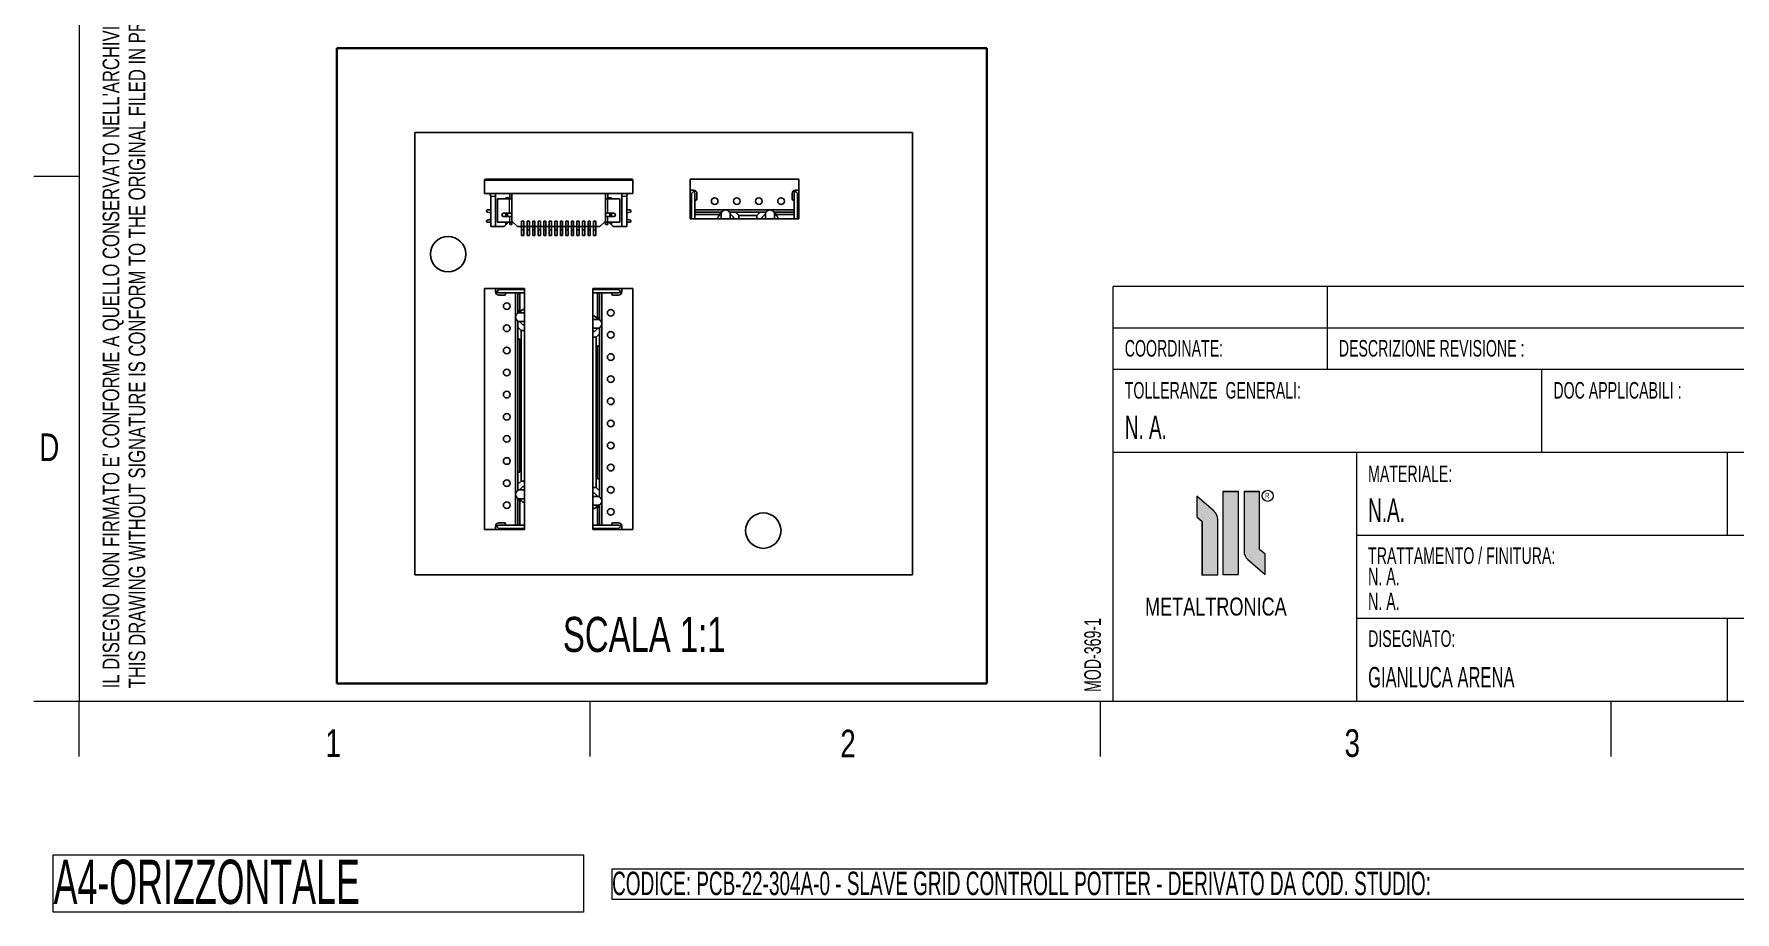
# Paper-space layout 'Sheet1' of a CAD drawing. Header units: millimetres. Extents: x 5 to 290, y -10 to 204.
# Drawn here: x 5.2 to 159, y -9.7 to 69.7 of the extents above; entities that cross this region are included whole.
import ezdxf

# ---------------------------------------------------------------- set-up
doc = ezdxf.new("R2010")
doc.units = ezdxf.units.MM
doc.layers.add('NOTE', color=7, linetype='Continuous')
doc.styles.add('SLDTEXTSTYLE1', font='TXT', dxfattribs={"width": 0.638186})
doc.styles.add('SLDTEXTSTYLE2', font='TXT', dxfattribs={"width": 0.75})
doc.styles.add('SLDTEXTSTYLE3', font='TXT', dxfattribs={"width": 0.605})
doc.styles.add('SLDTEXTSTYLE4', font='TXT', dxfattribs={"width": 0.7})

# ---------------------------------------------------------------- blocks, each defined once
blk = doc.blocks.new('SW_NOTE_0_2')
at = {"color": 0, "linetype": 'Continuous', "lineweight": 18, "insert": (-1.93, 0), "char_height": 1.5, "attachment_point": 1, "rotation": 90, "style": 'SLDTEXTSTYLE2'}
blk.add_mtext("IL DISEGNO NON FIRMATO E' CONFORME A QUELLO CONSERVATO NELL'ARCHIVIO CARTACEO CONTROLLATO DELL'UFFICIO TECNICO", dxfattribs=at)
blk = doc.blocks.new('SW_NOTE_0_3')
at = {"color": 0, "linetype": 'Continuous', "lineweight": 18, "insert": (-1.93, 0), "char_height": 1.5, "attachment_point": 1, "rotation": 90, "style": 'SLDTEXTSTYLE2'}
blk.add_mtext('THIS DRAWING WITHOUT SIGNATURE IS CONFORM TO THE ORIGINAL FILED IN PRINTED AND CHECKED ARCHIVE OF TECHNICAL DEPARTMENT', dxfattribs=at)
blk = doc.blocks.new('SW_NOTE_0_4')
at = {"color": 0, "linetype": 'Continuous', "lineweight": 18, "insert": (0, 3.22), "char_height": 2.5, "attachment_point": 1, "style": 'SLDTEXTSTYLE2'}
blk.add_mtext('1', dxfattribs=at)
blk = doc.blocks.new('SW_NOTE_0_5')
at = {"color": 0, "linetype": 'Continuous', "lineweight": 18, "insert": (0, 3.22), "char_height": 2.5, "attachment_point": 1, "style": 'SLDTEXTSTYLE2'}
blk.add_mtext('2', dxfattribs=at)
blk = doc.blocks.new('SW_NOTE_0_6')
at = {"color": 0, "linetype": 'Continuous', "lineweight": 18, "insert": (0, 3.22), "char_height": 2.5, "attachment_point": 1, "style": 'SLDTEXTSTYLE2'}
blk.add_mtext('3', dxfattribs=at)
blk = doc.blocks.new('SW_NOTE_0_11')
at = {"color": 0, "linetype": 'Continuous', "lineweight": 18, "insert": (0, 3.22), "char_height": 2.5, "attachment_point": 1, "style": 'SLDTEXTSTYLE2'}
blk.add_mtext('D', dxfattribs=at)
blk = doc.blocks.new('SW_NOTE_0_24')
at = {"color": 0, "linetype": 'Continuous', "lineweight": 18, "insert": (-1.93, 0), "char_height": 1.5, "attachment_point": 1, "rotation": 90, "style": 'SLDTEXTSTYLE1'}
blk.add_mtext('MOD-369-1', dxfattribs=at)
blk = doc.blocks.new('SW_NOTE_0_25')
at = {"color": 0, "linetype": 'Continuous', "lineweight": 18, "insert": (0, 1.93), "char_height": 1.5, "attachment_point": 1, "style": 'SLDTEXTSTYLE1'}
blk.add_mtext('MATERIALE:', dxfattribs=at)
blk = doc.blocks.new('SW_NOTE_0_26')
at = {"color": 0, "linetype": 'Continuous', "lineweight": 18, "insert": (0, 1.93), "char_height": 1.5, "attachment_point": 1, "style": 'SLDTEXTSTYLE1'}
blk.add_mtext('TOLLERANZE  GENERALI:', dxfattribs=at)
blk = doc.blocks.new('SW_NOTE_0_28')
at = {"color": 0, "linetype": 'Continuous', "lineweight": 18, "insert": (0, 1.93), "char_height": 1.5, "attachment_point": 1, "style": 'SLDTEXTSTYLE1'}
blk.add_mtext('DISEGNATO:', dxfattribs=at)
blk = doc.blocks.new('SW_NOTE_0_38')
at = {"color": 0, "linetype": 'Continuous', "lineweight": 18, "insert": (0, 1.93), "char_height": 1.5, "attachment_point": 1, "style": 'SLDTEXTSTYLE1'}
blk.add_mtext('COORDINATE:', dxfattribs=at)
blk = doc.blocks.new('SW_NOTE_0_39')
at = {"color": 0, "linetype": 'Continuous', "lineweight": 18, "insert": (0, 1.93), "char_height": 1.5, "attachment_point": 1, "style": 'SLDTEXTSTYLE1'}
blk.add_mtext('DESCRIZIONE REVISIONE :', dxfattribs=at)
blk = doc.blocks.new('SW_NOTE_0_41')
at = {"color": 0, "linetype": 'Continuous', "lineweight": 18, "insert": (0, 1.93), "char_height": 1.5, "attachment_point": 1, "style": 'SLDTEXTSTYLE1'}
blk.add_mtext('DOC APPLICABILI :', dxfattribs=at)
blk = doc.blocks.new('SW_NOTE_0_44')
at = {"color": 0, "linetype": 'Continuous', "lineweight": 18, "insert": (0, 1.93), "char_height": 1.5, "attachment_point": 1, "style": 'SLDTEXTSTYLE1'}
blk.add_mtext('TRATTAMENTO / FINITURA:', dxfattribs=at)
blk = doc.blocks.new('SW_NOTE_0_45')
at = {"color": 0, "linetype": 'Continuous', "lineweight": 18, "insert": (0, 2.1), "char_height": 1.63, "attachment_point": 1, "style": 'SLDTEXTSTYLE2'}
blk.add_mtext('METALTRONICA', dxfattribs=at)
blk = doc.blocks.new('SW_NOTE_0_46')
at = {"color": 0, "linetype": 'Continuous', "lineweight": 18, "insert": (0, 0.67), "char_height": 0.522, "attachment_point": 1, "style": 'SLDTEXTSTYLE1'}
blk.add_mtext('R', dxfattribs=at)
blk = doc.blocks.new('SE')
at = {"color": 250, "linetype": 'Continuous', "lineweight": 18, "true_color": 0x191924}
for p, q in [((9.31, 199.32), (9.31, 9.32)), ((5.23, 56.82), (9.31, 56.82)), ((226.31, 46.82), (102.81, 46.82)), ((102.81, 39.32), (102.81, 46.82)), ((122.19, 39.32), (122.19, 46.82)), ((226.31, 43.07), (102.81, 43.07)), ((102.81, 9.32), (102.81, 39.32)), ((286.31, 39.32), (102.81, 39.32)), ((141.56, 31.82), (141.56, 39.32)), ((286.31, 31.82), (102.81, 31.82)), ((124.81, 31.82), (124.81, 9.32)), ((158.31, 31.82), (158.31, 24.32)), ((112.72, 28.29), (114.12, 28.29)), ((114.63, 28.28), (116.04, 28.28)), ((110.85, 20.69), (110.85, 25.52)), ((286.31, 24.32), (124.81, 24.32)), ((286.31, 16.82), (124.81, 16.82)), ((158.31, 16.82), (158.31, 9.32)), ((5.23, 9.32), (9.31, 9.32)), ((9.31, 9.32), (286.31, 9.32)), ((9.31, 4.32), (9.31, 9.32)), ((55.51, 4.32), (55.51, 9.32)), ((101.67, 4.32), (101.67, 9.32)), ((102.81, 9.32), (286.31, 9.32)), ((102.81, 9.32), (286.31, 9.32)), ((147.83, 4.32), (147.83, 9.32))]:
    blk.add_line(p, q, dxfattribs=at)
blk.add_circle((116.77, 27.9), 0.5, dxfattribs=at)
at = {"color": 7, "linetype": 'Continuous', "lineweight": 18}
for name, p in [('SW_NOTE_0_3', (15.72, 10.49)), ('SW_NOTE_0_2', (13.37, 10.49)), ('SW_NOTE_0_38', (103.85, 40.06)), ('SW_NOTE_0_39', (123.2, 40.06)), ('SW_NOTE_0_26', (103.85, 36.26)), ('SW_NOTE_0_41', (142.6, 36.26)), ('SW_NOTE_0_11', (5.71, 30.32)), ('SW_NOTE_0_25', (125.85, 28.71)), ('SW_NOTE_0_46', (116.53, 27.49)), ('SW_NOTE_0_44', (125.85, 21.31)), ('SW_NOTE_0_45', (105.68, 16.6)), ('SW_NOTE_0_24', (102.12, 10.16)), ('SW_NOTE_0_28', (125.85, 13.81)), ('SW_NOTE_0_4', (31.58, 3.56)), ('SW_NOTE_0_5', (78.13, 3.53)), ('SW_NOTE_0_6', (123.72, 3.57))]:
    blk.add_blockref(name, p, dxfattribs=at)
blk = doc.blocks.new('SW_NOTE_0_47')
at = {"color": 0, "linetype": 'Continuous', "lineweight": 0}
for p, q in [((-0.05, 0.43), (-0.05, 5.6)), ((-0.05, 5.6), (47.9, 5.6)), ((47.9, 5.6), (47.9, 0.43)), ((47.9, 0.43), (-0.05, 0.43))]:
    blk.add_line(p, q, dxfattribs=at)
at = {"color": 0, "linetype": 'Continuous', "lineweight": 0, "insert": (0, 5.16), "char_height": 4, "attachment_point": 1, "style": 'SLDTEXTSTYLE3'}
blk.add_mtext('A4-ORIZZONTALE', dxfattribs=at)
blk = doc.blocks.new('SW_NOTE_0_48')
at = {"color": 0, "linetype": 'Continuous', "lineweight": 0}
for p, q in [((-0.01, 0.22), (-0.01, 2.98)), ((-0.01, 2.98), (122.71, 2.98)), ((122.71, 2.98), (122.71, 0.22)), ((122.71, 0.22), (-0.01, 0.22))]:
    blk.add_line(p, q, dxfattribs=at)
at = {"color": 0, "linetype": 'Continuous', "lineweight": 0, "insert": (0, 2.73), "char_height": 2.1167, "attachment_point": 1, "style": 'SLDTEXTSTYLE3'}
blk.add_mtext('CODICE: PCB-22-304A-0 - SLAVE GRID CONTROLL POTTER - DERIVATO DA COD. STUDIO:', dxfattribs=at)

psp = doc.layouts.new('Sheet1')

# ---------------------------------------------------------------- hatches: boundary and pattern name
at = {"linetype": 'Continuous', "true_color": 0x6a6a6a}
h = psp.add_hatch(color=251, dxfattribs=at)
edge = h.paths.add_edge_path(flags=0)
edge.add_line((110.36, 27.86), (110.36, 26.01))
edge.add_line((110.36, 26.01), (110.85, 25.58))
edge.add_line((110.85, 25.58), (110.85, 20.75))
edge.add_line((110.85, 20.75), (112.26, 20.75))
edge.add_line((112.26, 20.75), (112.26, 25.75))
edge.add_arc((111.26, 25.75), 1, 0, 49)
edge.add_line((111.92, 26.5), (110.36, 27.86))
psp.add_hatch(color=251, dxfattribs=at).paths.add_polyline_path([(114.12, 28.29), (112.72, 28.29), (112.72, 20.79), (114.12, 20.79)], flags=0)
h = psp.add_hatch(color=251, dxfattribs=at)
edge = h.paths.add_edge_path(flags=0)
edge.add_line((116.04, 28.28), (114.63, 28.28))
edge.add_line((114.63, 28.28), (114.63, 22.89))
edge.add_arc((115.63, 22.89), 1, 180, 229)
edge.add_line((114.97, 22.13), (116.53, 20.77))
edge.add_line((116.53, 20.77), (116.53, 22.63))
edge.add_line((116.53, 22.63), (116.04, 23.06))
edge.add_line((116.04, 23.06), (116.04, 28.28))

# ---------------------------------------------------------------- linework, layer by layer
at = {"color": 7, "linetype": 'Continuous', "lineweight": 35}
for p, q in [((32.62, 68.37), (91.38, 68.37)), ((32.62, 68.37), (32.62, 10.94)), ((91.38, 68.37), (91.38, 10.94)), ((32.62, 10.94), (91.38, 10.94))]:
    psp.add_line(p, q, dxfattribs=at)
at = {"color": 7, "linetype": 'Continuous', "lineweight": 25}
for p, q in [((84.67, 60.75), (39.67, 60.75)), ((39.67, 60.75), (39.67, 20.75)), ((84.67, 20.75), (84.67, 60.75)), ((45.97, 55.25), (45.97, 56.45)), ((59.27, 56.55), (46.07, 56.55)), ((59.37, 55.25), (59.37, 56.45)), ((74.37, 56.55), (64.57, 56.55)), ((64.57, 56.55), (64.57, 55.55)), ((64.57, 55.25), (64.57, 55.55)), ((64.57, 55.55), (64.67, 55.55)), ((64.87, 55.55), (64.67, 55.55)), ((64.89, 55.46), (64.67, 55.25)), ((74.27, 55.25), (74.06, 55.46)), ((74.27, 55.55), (74.07, 55.55)), ((74.27, 55.55), (74.37, 55.55)), ((74.37, 55.55), (74.37, 56.55)), ((74.37, 55.25), (74.37, 55.55)), ((59.37, 55.25), (45.97, 55.25)), ((46.52, 52.25), (46.52, 55)), ((46.97, 52.25), (46.97, 55.25)), ((47.14, 54.75), (47.14, 52.65)), ((48.23, 54.75), (47.14, 54.75)), ((47.89, 54.75), (47.89, 54.85)), ((48.24, 54.85), (47.89, 54.85)), ((48.04, 54.75), (48.04, 54.85)), ((48.23, 54.75), (48.44, 54.75)), ((48.24, 55.25), (48.24, 54.85)), ((48.44, 55.25), (48.44, 52.75)), ((48.44, 55.25), (56.9, 55.25)), ((56.9, 55.25), (56.9, 52.75)), ((56.9, 54.75), (57.11, 54.75)), ((57.1, 54.85), (57.1, 55.25)), ((57.45, 54.85), (57.1, 54.85)), ((57.11, 54.75), (58.2, 54.75)), ((57.3, 54.75), (57.3, 54.85)), ((57.45, 54.75), (57.45, 54.85)), ((58.2, 54.75), (58.2, 52.65)), ((58.37, 55.25), (58.37, 52.25)), ((58.82, 55), (58.82, 52.25)), ((64.57, 52.95), (64.57, 55.25)), ((64.57, 55.25), (64.67, 55.25)), ((64.67, 55.25), (64.67, 52.95)), ((64.97, 52.95), (64.97, 55.25)), ((64.97, 54.65), (65.07, 54.65)), ((65.17, 55.25), (65.17, 54.75)), ((73.77, 54.75), (73.77, 55.25)), ((73.87, 54.65), (73.97, 54.65)), ((73.97, 55.25), (73.97, 52.95)), ((74.27, 55.25), (74.37, 55.25)), ((74.27, 52.95), (74.27, 55.25)), ((74.37, 52.95), (74.37, 55.25)), ((46.52, 53.49), (46.22, 53.55)), ((46.22, 52.84), (46.52, 52.91)), ((46.24, 53.75), (46.52, 53.75)), ((46.24, 52.65), (46.52, 52.65)), ((47.14, 52.65), (48.23, 52.65)), ((47.69, 53.45), (48.23, 53.45)), ((48.23, 53.15), (47.69, 53.15)), ((47.74, 52.25), (47.89, 52.4)), ((47.89, 53.15), (47.89, 53.45)), ((47.89, 52.4), (47.89, 52.65)), ((48.04, 52.55), (47.89, 52.4)), ((48.04, 53.15), (48.04, 53.45)), ((48.04, 52.55), (48.04, 52.65)), ((48.23, 53.45), (48.44, 53.45)), ((48.44, 53.15), (48.23, 53.15)), ((48.23, 52.65), (48.44, 52.65)), ((48.24, 52.65), (48.24, 52.45)), ((48.44, 52.45), (48.24, 52.45)), ((48.44, 52.75), (48.44, 52.65)), ((48.44, 52.75), (48.94, 52.25)), ((48.44, 52.65), (48.44, 52.45)), ((49.32, 52.75), (49.32, 52.25)), ((49.32, 52.75), (49.52, 52.75)), ((49.52, 52.75), (49.52, 52.25)), ((49.82, 52.75), (50.02, 52.75)), ((49.82, 52.75), (49.82, 52.25)), ((50.02, 52.75), (50.02, 52.25)), ((50.32, 52.75), (50.52, 52.75)), ((50.32, 52.75), (50.32, 52.25)), ((50.52, 52.75), (50.52, 52.25)), ((50.82, 52.75), (50.82, 52.25)), ((50.82, 52.75), (51.02, 52.75)), ((51.02, 52.75), (51.02, 52.25)), ((51.32, 52.75), (51.52, 52.75)), ((51.32, 52.75), (51.32, 52.25)), ((51.52, 52.75), (51.52, 52.25)), ((51.82, 52.75), (51.82, 52.25)), ((51.82, 52.75), (52.02, 52.75)), ((52.02, 52.75), (52.02, 52.25)), ((52.32, 52.75), (52.32, 52.25)), ((52.32, 52.75), (52.52, 52.75)), ((52.52, 52.75), (52.52, 52.25)), ((52.82, 52.75), (53.02, 52.75)), ((52.82, 52.75), (52.82, 52.25)), ((53.02, 52.75), (53.02, 52.25)), ((53.32, 52.75), (53.52, 52.75)), ((53.32, 52.75), (53.32, 52.25)), ((53.52, 52.75), (53.52, 52.25)), ((53.82, 52.75), (53.82, 52.25)), ((53.82, 52.75), (54.02, 52.75)), ((54.02, 52.75), (54.02, 52.25)), ((54.32, 52.75), (54.32, 52.25)), ((54.32, 52.75), (54.52, 52.75)), ((54.52, 52.75), (54.52, 52.25)), ((54.82, 52.75), (55.02, 52.75)), ((54.82, 52.75), (54.82, 52.25)), ((55.02, 52.75), (55.02, 52.25)), ((55.32, 52.75), (55.32, 52.25)), ((55.32, 52.75), (55.52, 52.75)), ((55.52, 52.75), (55.52, 52.25)), ((55.82, 52.75), (55.82, 52.25)), ((55.82, 52.75), (56.02, 52.75)), ((56.02, 52.75), (56.02, 52.25)), ((56.9, 52.75), (56.4, 52.25)), ((56.9, 53.45), (57.11, 53.45)), ((57.11, 53.15), (56.9, 53.15)), ((56.9, 52.75), (56.9, 52.65)), ((56.9, 52.65), (57.11, 52.65)), ((56.9, 52.65), (56.9, 52.45)), ((57.1, 52.45), (56.9, 52.45)), ((57.1, 52.65), (57.1, 52.45)), ((57.65, 53.45), (57.11, 53.45)), ((57.65, 53.15), (57.11, 53.15)), ((57.11, 52.65), (58.2, 52.65)), ((57.3, 53.15), (57.3, 53.45)), ((57.3, 52.55), (57.3, 52.65)), ((57.3, 52.55), (57.45, 52.4)), ((57.45, 53.15), (57.45, 53.45)), ((57.45, 52.4), (57.45, 52.65)), ((57.6, 52.25), (57.45, 52.4)), ((59.1, 53.75), (58.82, 53.75)), ((58.82, 53.49), (59.12, 53.55)), ((59.12, 52.84), (58.82, 52.91)), ((58.82, 52.65), (59.1, 52.65)), ((64.57, 52.95), (64.67, 52.95)), ((64.67, 52.95), (64.97, 52.95)), ((67.76, 53.75), (64.97, 53.75)), ((67.36, 53.55), (64.97, 53.55)), ((64.97, 53.35), (67.16, 53.35)), ((67.06, 52.95), (64.97, 52.95)), ((67.06, 53.1), (67.16, 53.2)), ((67.06, 53.1), (67.06, 52.95)), ((67.36, 52.95), (67.06, 52.95)), ((67.36, 53.55), (67.16, 53.35)), ((67.16, 53.2), (67.36, 53.4)), ((67.16, 53.35), (67.16, 53.2)), ((67.36, 53.4), (67.36, 53.55)), ((67.36, 53.55), (67.42, 53.55)), ((67.36, 52.95), (67.36, 53.4)), ((68.16, 52.95), (67.36, 52.95)), ((67.76, 53.75), (71.78, 53.75)), ((68.16, 53.55), (68.11, 53.55)), ((68.16, 53.55), (68.16, 53.4)), ((68.66, 53.55), (68.16, 53.55)), ((68.46, 53.1), (68.16, 53.4)), ((68.16, 53.4), (68.16, 52.95)), ((68.46, 52.95), (68.16, 52.95)), ((68.46, 53.1), (68.46, 52.95)), ((68.96, 52.95), (68.46, 52.95)), ((68.66, 53.55), (68.96, 53.25)), ((70.88, 53.55), (68.66, 53.55)), ((68.96, 53.25), (70.58, 53.25)), ((68.96, 53.25), (68.96, 52.95)), ((70.58, 52.95), (68.96, 52.95)), ((70.58, 53.25), (70.88, 53.55)), ((70.58, 52.95), (70.58, 53.25)), ((71.08, 52.95), (70.58, 52.95)), ((71.38, 53.55), (70.88, 53.55)), ((71.08, 53.1), (71.38, 53.4)), ((71.08, 53.1), (71.08, 52.95)), ((71.38, 52.95), (71.08, 52.95)), ((71.38, 53.4), (71.38, 53.55)), ((71.44, 53.55), (71.38, 53.55)), ((71.38, 52.95), (71.38, 53.4)), ((72.18, 52.95), (71.38, 52.95)), ((73.97, 53.75), (71.78, 53.75)), ((72.18, 53.55), (72.13, 53.55)), ((72.18, 53.55), (72.38, 53.35)), ((72.18, 53.55), (72.18, 53.4)), ((73.97, 53.55), (72.18, 53.55)), ((72.18, 53.4), (72.38, 53.2)), ((72.18, 53.4), (72.18, 52.95)), ((72.48, 52.95), (72.18, 52.95)), ((72.38, 53.2), (72.38, 53.35)), ((72.38, 53.35), (73.97, 53.35)), ((72.48, 53.1), (72.38, 53.2)), ((72.48, 53.1), (72.48, 52.95)), ((73.97, 52.95), (72.48, 52.95)), ((73.97, 52.95), (74.27, 52.95)), ((74.27, 52.95), (74.37, 52.95)), ((46.97, 52.25), (46.52, 52.25)), ((47.74, 52.25), (46.97, 52.25)), ((49.32, 52.25), (48.94, 52.25)), ((49.32, 52.25), (49.52, 52.25)), ((49.32, 52.25), (49.32, 51.95)), ((49.32, 51.95), (49.52, 51.95)), ((49.32, 51.95), (49.32, 51.45)), ((49.32, 51.45), (49.52, 51.45)), ((49.52, 52.25), (49.52, 51.95)), ((49.52, 52.25), (49.82, 52.25)), ((49.52, 51.95), (49.52, 51.45)), ((49.82, 52.25), (50.02, 52.25)), ((49.82, 52.25), (49.82, 51.95)), ((49.82, 51.95), (50.02, 51.95)), ((49.82, 51.95), (49.82, 51.45)), ((49.82, 51.45), (50.02, 51.45)), ((50.02, 52.25), (50.02, 51.95)), ((50.02, 52.25), (50.32, 52.25)), ((50.02, 51.95), (50.02, 51.45)), ((50.32, 52.25), (50.52, 52.25)), ((50.32, 52.25), (50.32, 51.95)), ((50.32, 51.95), (50.52, 51.95)), ((50.32, 51.95), (50.32, 51.45)), ((50.32, 51.45), (50.52, 51.45)), ((50.52, 52.25), (50.52, 51.95)), ((50.52, 52.25), (50.82, 52.25)), ((50.52, 51.95), (50.52, 51.45)), ((50.82, 52.25), (51.02, 52.25)), ((50.82, 52.25), (50.82, 51.95)), ((50.82, 51.95), (51.02, 51.95)), ((50.82, 51.95), (50.82, 51.45)), ((50.82, 51.45), (51.02, 51.45)), ((51.02, 52.25), (51.02, 51.95)), ((51.02, 52.25), (51.32, 52.25)), ((51.02, 51.95), (51.02, 51.45)), ((51.32, 52.25), (51.52, 52.25)), ((51.32, 52.25), (51.32, 51.95)), ((51.32, 51.95), (51.52, 51.95)), ((51.32, 51.95), (51.32, 51.45)), ((51.32, 51.45), (51.52, 51.45)), ((51.52, 52.25), (51.52, 51.95)), ((51.52, 52.25), (51.82, 52.25)), ((51.52, 51.95), (51.52, 51.45)), ((51.82, 52.25), (52.02, 52.25)), ((51.82, 52.25), (51.82, 51.95)), ((51.82, 51.95), (52.02, 51.95)), ((51.82, 51.95), (51.82, 51.45)), ((51.82, 51.45), (52.02, 51.45)), ((52.02, 52.25), (52.02, 51.95)), ((52.02, 52.25), (52.32, 52.25)), ((52.02, 51.95), (52.02, 51.45)), ((52.32, 52.25), (52.52, 52.25)), ((52.32, 52.25), (52.32, 51.95)), ((52.32, 51.95), (52.52, 51.95)), ((52.32, 51.95), (52.32, 51.45)), ((52.32, 51.45), (52.52, 51.45)), ((52.52, 52.25), (52.52, 51.95)), ((52.52, 52.25), (52.82, 52.25)), ((52.52, 51.95), (52.52, 51.45)), ((52.82, 52.25), (53.02, 52.25)), ((52.82, 52.25), (52.82, 51.95)), ((52.82, 51.95), (53.02, 51.95)), ((52.82, 51.95), (52.82, 51.45)), ((52.82, 51.45), (53.02, 51.45)), ((53.02, 52.25), (53.02, 51.95)), ((53.02, 52.25), (53.32, 52.25)), ((53.02, 51.95), (53.02, 51.45)), ((53.32, 52.25), (53.52, 52.25)), ((53.32, 52.25), (53.32, 51.95)), ((53.32, 51.95), (53.52, 51.95)), ((53.32, 51.95), (53.32, 51.45)), ((53.32, 51.45), (53.52, 51.45)), ((53.52, 52.25), (53.52, 51.95)), ((53.52, 52.25), (53.82, 52.25)), ((53.52, 51.95), (53.52, 51.45)), ((53.82, 52.25), (54.02, 52.25)), ((53.82, 52.25), (53.82, 51.95)), ((53.82, 51.95), (54.02, 51.95)), ((53.82, 51.95), (53.82, 51.45)), ((53.82, 51.45), (54.02, 51.45)), ((54.02, 52.25), (54.02, 51.95)), ((54.02, 52.25), (54.32, 52.25)), ((54.02, 51.95), (54.02, 51.45)), ((54.32, 52.25), (54.52, 52.25)), ((54.32, 52.25), (54.32, 51.95)), ((54.32, 51.95), (54.52, 51.95)), ((54.32, 51.95), (54.32, 51.45)), ((54.32, 51.45), (54.52, 51.45)), ((54.52, 52.25), (54.52, 51.95)), ((54.52, 52.25), (54.82, 52.25)), ((54.52, 51.95), (54.52, 51.45)), ((54.82, 52.25), (55.02, 52.25)), ((54.82, 52.25), (54.82, 51.95)), ((54.82, 51.95), (55.02, 51.95)), ((54.82, 51.95), (54.82, 51.45)), ((54.82, 51.45), (55.02, 51.45)), ((55.02, 52.25), (55.02, 51.95)), ((55.02, 52.25), (55.32, 52.25)), ((55.02, 51.95), (55.02, 51.45)), ((55.32, 52.25), (55.52, 52.25)), ((55.32, 52.25), (55.32, 51.95)), ((55.32, 51.95), (55.52, 51.95)), ((55.32, 51.95), (55.32, 51.45)), ((55.32, 51.45), (55.52, 51.45)), ((55.52, 52.25), (55.52, 51.95)), ((55.52, 52.25), (55.82, 52.25)), ((55.52, 51.95), (55.52, 51.45)), ((55.82, 52.25), (56.02, 52.25)), ((55.82, 52.25), (55.82, 51.95)), ((55.82, 51.95), (56.02, 51.95)), ((55.82, 51.95), (55.82, 51.45)), ((55.82, 51.45), (56.02, 51.45)), ((56.02, 52.25), (56.02, 51.95)), ((56.02, 52.25), (56.4, 52.25)), ((56.02, 51.95), (56.02, 51.45)), ((58.37, 52.25), (57.6, 52.25)), ((58.82, 52.25), (58.37, 52.25)), ((45.97, 46.65), (45.97, 24.85)), ((46.97, 46.65), (45.97, 46.65)), ((46.97, 46.55), (46.97, 46.65)), ((47.27, 46.65), (46.97, 46.65)), ((46.97, 46.55), (46.97, 46.35)), ((47.27, 46.55), (47.06, 46.33)), ((47.27, 46.55), (47.27, 46.65)), ((49.57, 46.65), (47.27, 46.65)), ((49.57, 46.55), (47.27, 46.55)), ((47.27, 46.25), (49.57, 46.25)), ((47.87, 46.15), (47.87, 46.25)), ((48.77, 46.25), (48.77, 44.06)), ((48.97, 46.25), (48.97, 44.46)), ((49.17, 44.66), (49.17, 46.25)), ((49.57, 46.55), (49.57, 46.65)), ((49.57, 46.25), (49.57, 46.55)), ((49.57, 46.25), (49.57, 44.76)), ((55.77, 46.65), (58.07, 46.65)), ((55.77, 46.65), (55.77, 46.55)), ((55.77, 46.55), (55.77, 46.25)), ((58.07, 46.55), (55.77, 46.55)), ((55.77, 46.25), (58.07, 46.25)), ((55.77, 44.16), (55.77, 46.25)), ((56.17, 46.25), (56.17, 44.06)), ((56.37, 43.86), (56.37, 46.25)), ((56.57, 43.46), (56.57, 46.25)), ((57.47, 46.25), (57.47, 46.15)), ((58.07, 46.65), (58.07, 46.55)), ((58.07, 46.65), (58.37, 46.65)), ((58.29, 46.33), (58.07, 46.55)), ((58.37, 46.65), (58.37, 46.55)), ((59.37, 46.65), (58.37, 46.65)), ((58.37, 46.35), (58.37, 46.55)), ((59.37, 24.85), (59.37, 46.65)), ((47.77, 46.05), (47.27, 46.05)), ((48.97, 44.46), (49.17, 44.66)), ((49.12, 44.46), (49.32, 44.66)), ((49.32, 44.66), (49.17, 44.66)), ((49.42, 44.76), (49.32, 44.66)), ((49.42, 44.76), (49.57, 44.76)), ((49.57, 44.76), (49.57, 44.46)), ((58.07, 46.05), (57.57, 46.05)), ((48.77, 28.04), (48.77, 44.06)), ((48.97, 44.46), (49.12, 44.46)), ((48.97, 44.46), (48.97, 44.4)), ((48.97, 43.71), (48.97, 43.66)), ((49.12, 43.66), (48.97, 43.66)), ((48.97, 43.66), (48.97, 43.16)), ((49.27, 42.86), (48.97, 43.16)), ((48.97, 43.16), (48.97, 42.06)), ((49.12, 44.46), (49.57, 44.46)), ((49.42, 43.36), (49.12, 43.66)), ((49.57, 43.66), (49.12, 43.66)), ((49.42, 43.36), (49.57, 43.36)), ((49.57, 44.46), (49.57, 43.66)), ((49.57, 43.66), (49.57, 43.36)), ((49.57, 43.36), (49.57, 42.86)), ((55.92, 44.16), (55.77, 44.16)), ((55.77, 43.86), (55.77, 44.16)), ((55.77, 43.86), (56.22, 43.86)), ((55.77, 43.06), (55.77, 43.86)), ((55.92, 44.16), (56.02, 44.06)), ((56.02, 44.06), (56.22, 43.86)), ((56.17, 44.06), (56.02, 44.06)), ((56.37, 43.86), (56.17, 44.06)), ((56.22, 43.86), (56.37, 43.86)), ((56.37, 43.86), (56.37, 43.8)), ((56.37, 43.06), (56.37, 43.11)), ((56.57, 43.46), (56.57, 27.44)), ((48.97, 42.06), (49.17, 42.06)), ((48.97, 30.04), (48.97, 42.06)), ((49.17, 42.06), (49.17, 30.04)), ((49.27, 42.86), (49.27, 29.24)), ((49.57, 42.86), (49.27, 42.86)), ((49.57, 42.86), (49.57, 29.24)), ((56.22, 43.06), (55.77, 43.06)), ((55.77, 42.76), (55.77, 43.06)), ((55.92, 42.76), (55.77, 42.76)), ((55.77, 42.26), (55.77, 42.76)), ((56.07, 42.26), (55.77, 42.26)), ((55.77, 28.64), (55.77, 42.26)), ((55.92, 42.76), (56.22, 43.06)), ((56.37, 42.56), (56.07, 42.26)), ((56.07, 28.64), (56.07, 42.26)), ((56.37, 43.06), (56.22, 43.06)), ((56.37, 42.56), (56.37, 43.06)), ((56.37, 41.46), (56.37, 42.56)), ((56.17, 41.46), (56.37, 41.46)), ((56.17, 29.44), (56.17, 41.46)), ((56.37, 41.46), (56.37, 29.44)), ((48.97, 30.04), (48.97, 28.94)), ((49.17, 30.04), (48.97, 30.04)), ((48.97, 28.94), (49.27, 29.24)), ((49.27, 29.24), (49.57, 29.24)), ((49.57, 29.24), (49.57, 28.74)), ((56.37, 29.44), (56.17, 29.44)), ((56.37, 28.34), (56.37, 29.44)), ((48.77, 28.04), (48.77, 25.25)), ((48.97, 28.94), (48.97, 28.44)), ((48.97, 28.44), (49.12, 28.44)), ((48.97, 28.44), (48.97, 28.38)), ((48.97, 27.64), (48.97, 27.69)), ((49.42, 28.74), (49.12, 28.44)), ((49.12, 28.44), (49.57, 28.44)), ((49.42, 28.74), (49.57, 28.74)), ((49.57, 28.74), (49.57, 28.44)), ((49.57, 28.44), (49.57, 27.64)), ((55.77, 28.64), (56.07, 28.64)), ((55.77, 28.14), (55.77, 28.64)), ((55.92, 28.14), (55.77, 28.14)), ((55.77, 27.84), (55.77, 28.14)), ((55.77, 27.84), (56.22, 27.84)), ((55.77, 27.04), (55.77, 27.84)), ((55.92, 28.14), (56.22, 27.84)), ((56.07, 28.64), (56.37, 28.34)), ((56.22, 27.84), (56.37, 27.84)), ((56.37, 27.84), (56.37, 28.34)), ((56.37, 27.78), (56.37, 27.84)), ((48.97, 27.64), (49.17, 27.44)), ((49.12, 27.64), (48.97, 27.64)), ((48.97, 27.64), (48.97, 25.25)), ((49.32, 27.44), (49.12, 27.64)), ((49.57, 27.64), (49.12, 27.64)), ((49.17, 27.44), (49.32, 27.44)), ((49.17, 25.25), (49.17, 27.44)), ((49.42, 27.34), (49.32, 27.44)), ((49.42, 27.34), (49.57, 27.34)), ((49.57, 27.64), (49.57, 27.34)), ((49.57, 27.34), (49.57, 25.25)), ((56.22, 27.04), (55.77, 27.04)), ((55.77, 26.74), (55.77, 27.04)), ((55.92, 26.74), (55.77, 26.74)), ((55.77, 25.25), (55.77, 26.74)), ((55.92, 26.74), (56.02, 26.84)), ((56.22, 27.04), (56.02, 26.84)), ((56.02, 26.84), (56.17, 26.84)), ((56.37, 27.04), (56.17, 26.84)), ((56.17, 26.84), (56.17, 25.25)), ((56.37, 27.04), (56.22, 27.04)), ((56.37, 27.04), (56.37, 27.09)), ((56.37, 25.25), (56.37, 27.04)), ((56.57, 25.25), (56.57, 27.44)), ((45.97, 24.85), (46.97, 24.85)), ((46.97, 25.15), (46.97, 24.95)), ((46.97, 24.85), (46.97, 24.95)), ((47.27, 24.85), (46.97, 24.85)), ((47.06, 25.16), (47.27, 24.95)), ((47.27, 25.45), (47.77, 25.45)), ((49.57, 25.25), (47.27, 25.25)), ((47.27, 24.85), (47.27, 24.95)), ((47.27, 24.95), (49.57, 24.95)), ((49.57, 24.85), (47.27, 24.85)), ((47.87, 25.25), (47.87, 25.35)), ((49.57, 24.95), (49.57, 25.25)), ((49.57, 24.85), (49.57, 24.95)), ((58.07, 25.25), (55.77, 25.25)), ((55.77, 25.25), (55.77, 24.95)), ((55.77, 24.95), (58.07, 24.95)), ((55.77, 24.95), (55.77, 24.85)), ((55.77, 24.85), (58.07, 24.85)), ((57.47, 25.35), (57.47, 25.25)), ((57.57, 25.45), (58.07, 25.45)), ((58.07, 24.95), (58.29, 25.16)), ((58.07, 24.95), (58.07, 24.85)), ((58.07, 24.85), (58.37, 24.85)), ((58.37, 24.95), (58.37, 25.15)), ((58.37, 24.95), (58.37, 24.85)), ((58.37, 24.85), (59.37, 24.85)), ((39.67, 20.75), (84.67, 20.75))]:
    psp.add_line(p, q, dxfattribs=at)
at = {"color": 59, "linetype": 'Continuous', "lineweight": 18}
for p, q in [((45.97, 56.45), (59.37, 56.45)), ((46.52, 55), (46.97, 55)), ((48.23, 53.45), (48.23, 54.75)), ((57.11, 53.45), (57.11, 54.75)), ((58.37, 55), (58.82, 55)), ((48.23, 53.15), (48.23, 52.65)), ((57.11, 52.65), (57.11, 53.15))]:
    psp.add_line(p, q, dxfattribs=at)
at = {"color": 7, "linetype": 'Continuous', "lineweight": 18}
for p, q in [((111.92, 26.5), (110.36, 27.86)), ((110.36, 27.86), (110.36, 26.01)), ((112.72, 28.29), (112.72, 20.79)), ((114.12, 28.29), (112.72, 28.29)), ((114.12, 20.79), (114.12, 28.29)), ((114.63, 28.28), (114.63, 22.89)), ((116.04, 28.28), (114.63, 28.28)), ((116.04, 23.06), (116.04, 28.28)), ((110.36, 26.01), (110.85, 25.58)), ((110.85, 25.58), (110.85, 20.75)), ((112.26, 20.75), (112.26, 25.75)), ((114.97, 22.13), (116.53, 20.77)), ((116.53, 22.63), (116.04, 23.06)), ((116.53, 20.77), (116.53, 22.63)), ((110.85, 20.75), (112.26, 20.75)), ((112.72, 20.79), (114.12, 20.79))]:
    psp.add_line(p, q, dxfattribs=at)
at = {"color": 7, "linetype": 'Continuous', "lineweight": 25}
for centre, radius in [((66.77, 54.55), 0.3), ((68.77, 54.55), 0.3), ((70.77, 54.55), 0.3), ((72.77, 54.55), 0.3), ((42.67, 49.75), 1.6), ((47.97, 45.05), 0.3), ((57.37, 44.45), 0.3), ((47.97, 43.05), 0.3), ((57.37, 42.45), 0.3), ((47.97, 41.05), 0.3), ((57.37, 40.45), 0.3), ((47.97, 39.05), 0.3), ((57.37, 38.45), 0.3), ((47.97, 37.05), 0.3), ((57.37, 36.45), 0.3), ((47.97, 35.05), 0.3), ((57.37, 34.45), 0.3), ((47.97, 33.05), 0.3), ((57.37, 32.45), 0.3), ((47.97, 31.05), 0.3), ((47.97, 29.05), 0.3), ((57.37, 30.45), 0.3), ((57.37, 28.45), 0.3), ((47.97, 27.05), 0.3), ((57.37, 26.45), 0.3), ((71.17, 24.75), 1.6)]:
    psp.add_circle(centre, radius, dxfattribs=at)
for centre, radius, start, end in [((46.07, 56.45), 0.1, 90, 180), ((59.27, 56.45), 0.1, 0, 90), ((64.67, 55.25), 0.3, 45, 90), ((64.87, 55.25), 0.3, 0, 90), ((64.67, 55.25), 0.3, 0, 45), ((74.07, 55.25), 0.3, 90, 180), ((74.27, 55.25), 0.3, 135, 180), ((74.27, 55.25), 0.3, 90, 135), ((46.27, 55), 0.25, 0, 90), ((59.07, 55), 0.25, 90, 180), ((65.07, 54.75), 0.1, 270, 0), ((73.87, 54.75), 0.1, 180, 270), ((46.24, 53.65), 0.1, 90, 258.2457), ((46.24, 52.75), 0.1, 101.7543, 270), ((47.69, 53.3), 0.15, 90, 270), ((57.65, 53.3), 0.15, 270, 90), ((59.1, 53.65), 0.1, 281.7171, 90), ((59.1, 52.75), 0.1, 270, 78.2164), ((67.76, 53.35), 0.4, 90, 150), ((67.76, 53.35), 0.4, 30, 90), ((71.78, 53.35), 0.4, 90, 150), ((71.78, 53.35), 0.4, 30, 90), ((47.27, 46.55), 0.3, 180, 225), ((47.27, 46.35), 0.3, 180, 270), ((47.27, 46.55), 0.3, 225, 270), ((47.77, 46.15), 0.1, 270, 0), ((57.57, 46.15), 0.1, 180, 270), ((58.07, 46.35), 0.3, 270, 0), ((58.07, 46.55), 0.3, 270, 315), ((58.07, 46.55), 0.3, 315, 0), ((49.17, 44.06), 0.4, 120, 180), ((49.17, 44.06), 0.4, 180, 240), ((56.17, 43.46), 0.4, 0, 60), ((56.17, 43.46), 0.4, 300, 0), ((49.17, 28.04), 0.4, 120, 180), ((49.17, 28.04), 0.4, 180, 240), ((56.17, 27.44), 0.4, 0, 60), ((56.17, 27.44), 0.4, 300, 0), ((47.27, 25.15), 0.3, 90, 180), ((47.27, 24.95), 0.3, 135, 180), ((47.27, 24.95), 0.3, 90, 135), ((47.77, 25.35), 0.1, 0, 90), ((57.57, 25.35), 0.1, 90, 180), ((58.07, 25.15), 0.3, 0, 90), ((58.07, 24.95), 0.3, 45, 90), ((58.07, 24.95), 0.3, 0, 45)]:
    psp.add_arc(centre, radius, start, end, dxfattribs=at)
at = {"color": 7, "linetype": 'Continuous', "lineweight": 18}
for centre, start, end in [((111.26, 25.75), 0, 49), ((115.63, 22.89), 180, 229)]:
    psp.add_arc(centre, 1, start, end, dxfattribs=at)

# ---------------------------------------------------------------- block references
at = {"color": 7, "linetype": 'Continuous'}
psp.add_blockref('SE', (0, 0), dxfattribs=at)
at = {"color": 250, "linetype": 'Continuous', "lineweight": 0, "true_color": 0x191924}
psp.add_blockref('SW_NOTE_0_47', (7, -10.17), dxfattribs=at)
at = {"color": 7, "linetype": 'Continuous', "lineweight": 0}
psp.add_blockref('SW_NOTE_0_48', (57.5, -8.82), dxfattribs=at)

# ---------------------------------------------------------------- texts
at = {"color": 7, "linetype": 'Continuous', "lineweight": 0, "insert": (103.85, 35.16), "char_height": 2.117, "attachment_point": 1, "style": 'SLDTEXTSTYLE3'}
psp.add_mtext('N. A.', dxfattribs=at)
at = {"color": 250, "linetype": 'Continuous', "lineweight": 0, "true_color": 0x191924, "attachment_point": 1, "style": 'SLDTEXTSTYLE3'}
for s, insert, char_height in [('N.A.', (125.85, 27.66), 2.117), ('N. A.', (125.85, 21.4), 1.587), ('N. A.', (125.85, 19.15), 1.587), ('GIANLUCA ARENA', (125.85, 12.42), 1.8521)]:
    psp.add_mtext(s, dxfattribs=dict(at, insert=insert, char_height=char_height))
at = {"layer": 'NOTE', "color": 7, "insert": (53.05, 16.95), "char_height": 3.175, "attachment_point": 1, "style": 'SLDTEXTSTYLE4'}
psp.add_mtext('SCALA 1:1', dxfattribs=at)

doc.saveas('drawing.dxf')
